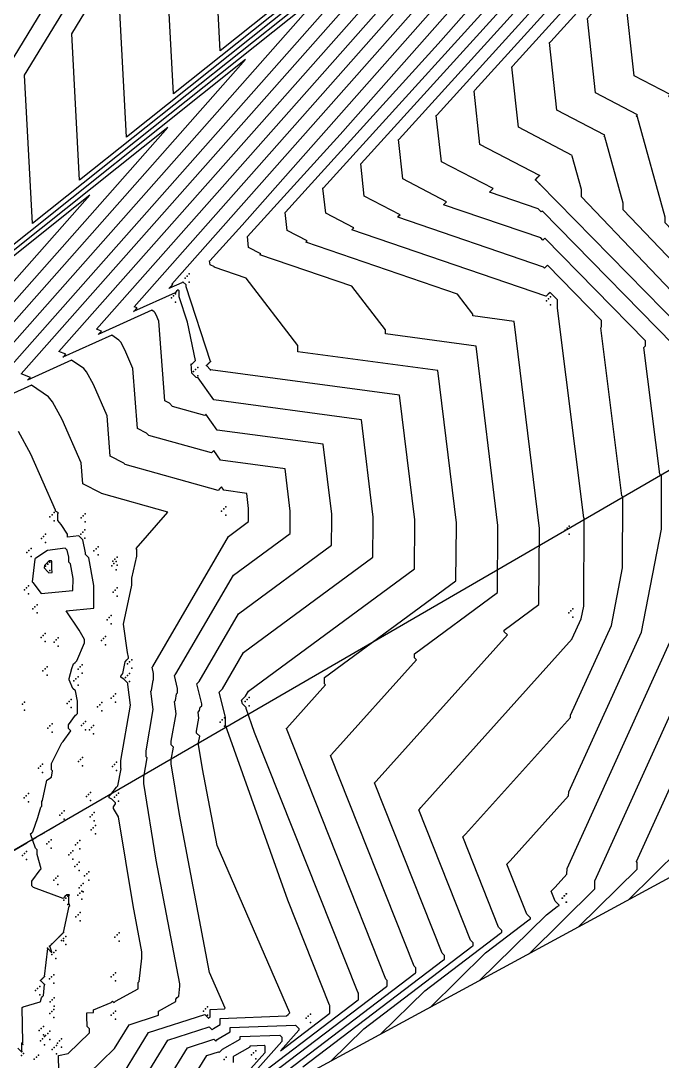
# Model space of a CAD drawing. Header units: metres. Extents: x 419582 to 423558, y 4805372 to 4807539.
# Drawn here: x 421704.3 to 421735.4, y 4806368 to 4806418.4 of the extents above; entities that cross this region are included whole.
import ezdxf

# ---------------------------------------------------------------- set-up
doc = ezdxf.new("R2010")
doc.units = ezdxf.units.M
doc.linetypes.add('PHANTOM', pattern=[2.5, 1.25, -0.25, 0.25, -0.25, 0.25, -0.25])
for name, color, linetype in [('C-TINN', 4, 'Continuous'), ('C-TINN-BNDY', 110, 'Continuous'), ('C-TOPO-MAJR', 9, 'Continuous'), ('C-TOPO-MINR', 8, 'Continuous'), ('LS', 7, 'Continuous')]:
    doc.layers.add(name, color=color, linetype=linetype)
doc.styles.get("Standard").update_dxf_attribs({"font": 'simplex.shx'})

# ---------------------------------------------------------------- blocks, each defined once
blk = doc.blocks.new('AN30 +0 +0')
at = {"linetype": 'PHANTOM', "flags": 128}
for points in [[(0, -11.382), (0, 11.382)], [(-11.382, 0), (11.382, 0)]]:
    blk.add_lwpolyline(points, dxfattribs=at)
at = {"flags": 128}
blk.add_lwpolyline([(-4.744, -4.744), (-4.744, 4.744), (4.744, 4.744), (4.744, -4.744)], close=True, dxfattribs=at)
at = {"layer": 'LS', "insert": (-3.273, -0.383), "char_height": 0.51577, "width": 9.13592, "attachment_point": 1}
blk.add_mtext('AN30\\PBase +0 Leg +0', dxfattribs=at)

msp = doc.modelspace()

# ---------------------------------------------------------------- linework, layer by layer
at = {"color": 31, "lineweight": 30, "true_color": 0xffbd7a, "elevation": 1718.013}
msp.add_lwpolyline([(423449.834, 4807399.592), (423130.593, 4807500.114), (421950.92, 4806612.998), (421795.045, 4806430.988), (421305.015, 4806147.038), (421305.015, 4806147.038), (420630.083, 4805770.97), (419765.157, 4805549.54), (419617.356, 4805580.088)], dxfattribs=at)
at = {"layer": 'C-TINN', "color": 4, "linetype": 'Continuous', "lineweight": -3}
for p in [(421729.28, 4806410.73, 1757), (421729.38, 4806410.83, 1757), (421729.48, 4806410.93, 1757), (421729.48, 4806410.53, 1757), (421712.5, 4806406.16, 1749.46), (421712.3, 4806405.96, 1749.46), (421712.4, 4806406.06, 1749.46), (421712.5, 4806405.76, 1749.46), (421711.74, 4806405.1, 1747.49), (421711.84, 4806405.2, 1747.49), (421711.64, 4806405, 1747.49), (421711.84, 4806404.8, 1747.49), (421729.81, 4806404.86, 1752.84), (421729.91, 4806404.96, 1752.84), (421730.01, 4806405.06, 1752.84), (421730.01, 4806404.66, 1752.84), (421712.91, 4806401.63, 1748.06), (421713.33, 4806401.72, 1749), (421713.43, 4806401.82, 1749), (421713.53, 4806401.92, 1749), (421712.71, 4806401.43, 1748.06), (421712.81, 4806401.53, 1748.06), (421712.91, 4806401.23, 1748.06), (421713.53, 4806401.52, 1749), (421705.85, 4806394.49, 1742.95), (421705.95, 4806394.59, 1742.95), (421707.46, 4806394.54, 1743.31), (421714.07, 4806394.67, 1744.45), (421714.17, 4806394.77, 1744.45), (421714.27, 4806394.87, 1744.45), (421705.75, 4806394.39, 1742.95), (421705.95, 4806394.19, 1742.95), (421707.26, 4806394.34, 1743.31), (421707.36, 4806394.44, 1743.31), (421707.46, 4806394.14, 1743.31), (421714.27, 4806394.47, 1744.45), (421705.54, 4806393.54, 1742.77), (421707.24, 4806393.55, 1743.14), (421707.34, 4806393.65, 1743.14), (421707.44, 4806393.75, 1743.14), (421730.72, 4806393.74, 1752.62), (421730.82, 4806393.84, 1752.62), (421730.92, 4806393.94, 1752.62), (421730.92, 4806393.54, 1752.62), (421705.34, 4806393.34, 1742.77), (421705.44, 4806393.44, 1742.77), (421705.54, 4806393.14, 1742.77), (421707.44, 4806393.35, 1743.14), (421704.63, 4806392.66, 1742.38), (421704.73, 4806392.76, 1742.38), (421704.83, 4806392.86, 1742.38), (421707.88, 4806392.74, 1743.5), (421707.98, 4806392.84, 1743.5), (421708.08, 4806392.94, 1743.5), (421708.08, 4806392.54, 1743.5), (421704.83, 4806392.46, 1742.38), (421705.54, 4806391.99, 1740.88), (421705.64, 4806392.09, 1740.88), (421705.74, 4806392.19, 1740.88), (421708.75, 4806392.02, 1743.98), (421708.8, 4806392.24, 1743.9), (421708.85, 4806392.12, 1743.98), (421708.9, 4806392.34, 1743.9), (421708.95, 4806392.22, 1743.98), (421709, 4806392.44, 1743.9), (421709, 4806392.04, 1743.9), (421705.74, 4806391.79, 1740.88), (421708.95, 4806391.82, 1743.98), (421704.61, 4806390.95, 1742.29), (421704.71, 4806391.05, 1742.29), (421704.51, 4806390.85, 1742.29), (421704.71, 4806390.65, 1742.29), (421708.81, 4806390.74, 1743.93), (421708.91, 4806390.84, 1743.93), (421709.01, 4806390.94, 1743.93), (421709.01, 4806390.54, 1743.93), (421705.02, 4806390.03, 1742.54), (421705.12, 4806390.13, 1742.54), (421704.92, 4806389.93, 1742.54), (421705.12, 4806389.73, 1742.54), (421708.62, 4806389.5, 1743.65), (421708.72, 4806389.6, 1743.65), (421730.89, 4806389.73, 1752.72), (421730.99, 4806389.83, 1752.72), (421731.09, 4806389.93, 1752.72), (421731.09, 4806389.53, 1752.72), (421708.52, 4806389.4, 1743.65), (421708.72, 4806389.2, 1743.65), (421705.32, 4806388.54, 1742.53), (421705.42, 4806388.64, 1742.53), (421705.52, 4806388.74, 1742.53), (421706.15, 4806388.52, 1742.51), (421708.34, 4806388.49, 1743.31), (421708.44, 4806388.59, 1743.31), (421705.52, 4806388.34, 1742.53), (421705.95, 4806388.32, 1742.51), (421706.05, 4806388.42, 1742.51), (421706.15, 4806388.12, 1742.51), (421708.24, 4806388.39, 1743.31), (421708.44, 4806388.19, 1743.31), (421709.71, 4806387.46, 1744.09), (421705.41, 4806386.92, 1742.45), (421705.51, 4806387.02, 1742.45), (421705.61, 4806387.12, 1742.45), (421707.11, 4806387.01, 1743.14), (421707.21, 4806387.11, 1743.14), (421707.31, 4806387.21, 1743.14), (421709.51, 4806387.26, 1744.09), (421709.61, 4806387.36, 1744.09), (421709.71, 4806387.06, 1744.09), (421705.61, 4806386.72, 1742.45), (421706.91, 4806386.43, 1743.12), (421707.01, 4806386.53, 1743.12), (421707.11, 4806386.63, 1743.12), (421707.31, 4806386.81, 1743.14), (421709.41, 4806386.6, 1744.1), (421709.51, 4806386.7, 1744.1), (421709.61, 4806386.8, 1744.1), (421707.11, 4806386.23, 1743.12), (421709.61, 4806386.4, 1744.1), (421704.52, 4806385.41, 1742.34), (421706.68, 4806385.44, 1742.82), (421706.78, 4806385.54, 1742.82), (421708.72, 4806385.6, 1743.34), (421708.82, 4806385.7, 1743.34), (421708.92, 4806385.8, 1743.34), (421708.92, 4806385.4, 1743.34), (421715.21, 4806385.43, 1749.16), (421715.31, 4806385.53, 1749.16), (421715.41, 4806385.63, 1749.16), (421704.42, 4806385.31, 1742.34), (421704.52, 4806385.01, 1742.34), (421706.58, 4806385.34, 1742.82), (421706.78, 4806385.14, 1742.82), (421708.06, 4806385.18, 1743.56), (421708.16, 4806385.28, 1743.56), (421708.26, 4806385.38, 1743.56), (421708.26, 4806384.98, 1743.56), (421715.41, 4806385.23, 1749.16), (421707.47, 4806384.47, 1743.24), (421714, 4806384.44, 1747.94), (421714.1, 4806384.54, 1747.94), (421714.2, 4806384.64, 1747.94), (421705.65, 4806384.15, 1742.69), (421705.75, 4806384.25, 1742.69), (421705.85, 4806384.35, 1742.69), (421705.85, 4806383.95, 1742.69), (421707.27, 4806384.27, 1743.24), (421707.37, 4806384.37, 1743.24), (421707.47, 4806384.07, 1743.24), (421707.66, 4806384.07, 1743.36), (421707.76, 4806384.17, 1743.36), (421707.86, 4806384.27, 1743.36), (421714.2, 4806384.24, 1747.94), (421707.86, 4806383.87, 1743.36), (421705.39, 4806382.4, 1742.82), (421707.13, 4806382.52, 1743.54), (421707.23, 4806382.62, 1743.54), (421707.33, 4806382.72, 1743.54), (421708.88, 4806382.39, 1743.83), (421708.98, 4806382.49, 1743.83), (421705.19, 4806382.2, 1742.82), (421705.29, 4806382.3, 1742.82), (421705.39, 4806382, 1742.82), (421707.33, 4806382.32, 1743.54), (421708.78, 4806382.29, 1743.83), (421708.98, 4806382.09, 1743.83), (421704.6, 4806380.87, 1742.53), (421704.7, 4806380.97, 1742.53), (421707.62, 4806380.93, 1743.71), (421707.72, 4806381.03, 1743.71), (421708.97, 4806380.9, 1744.08), (421709.07, 4806381, 1744.08), (421704.5, 4806380.77, 1742.53), (421704.7, 4806380.57, 1742.53), (421707.52, 4806380.83, 1743.71), (421707.72, 4806380.63, 1743.71), (421708.87, 4806380.8, 1744.08), (421709.07, 4806380.6, 1744.08), (421706.23, 4806379.93, 1743.71), (421706.33, 4806380.03, 1743.71), (421706.43, 4806380.13, 1743.71), (421707.79, 4806379.95, 1743.45), (421707.89, 4806380.05, 1743.45), (421706.43, 4806379.73, 1743.71), (421707.69, 4806379.85, 1743.45), (421707.89, 4806379.65, 1743.45), (421707.95, 4806379.42, 1743.72), (421707.75, 4806379.22, 1743.72), (421707.85, 4806379.32, 1743.72), (421707.95, 4806379.02, 1743.72), (421705.6, 4806378.53, 1743.66), (421705.7, 4806378.63, 1743.66), (421705.8, 4806378.73, 1743.66), (421706.99, 4806378.49, 1743.16), (421707.09, 4806378.59, 1743.16), (421707.19, 4806378.69, 1743.16), (421704.41, 4806377.97, 1742.49), (421704.51, 4806378.07, 1742.49), (421704.61, 4806378.17, 1742.49), (421705.8, 4806378.33, 1743.66), (421706.66, 4806378, 1743.63), (421706.76, 4806378.1, 1743.63), (421706.86, 4806378.2, 1743.63), (421707.19, 4806378.29, 1743.16), (421704.61, 4806377.77, 1742.49), (421706.86, 4806377.8, 1743.63), (421706.96, 4806377.44, 1743.42), (421707.06, 4806377.54, 1743.42), (421707.16, 4806377.64, 1743.42), (421706.03, 4806376.87, 1743.51), (421706.13, 4806376.97, 1743.51), (421707.16, 4806377.24, 1743.42), (421707.43, 4806376.98, 1743.57), (421707.53, 4806377.08, 1743.57), (421707.63, 4806377.18, 1743.57), (421705.93, 4806376.77, 1743.51), (421706.13, 4806376.57, 1743.51), (421707.16, 4806376.41, 1743.41), (421707.26, 4806376.51, 1743.41), (421707.36, 4806376.61, 1743.41), (421707.63, 4806376.78, 1743.57), (421706.52, 4806375.9, 1742.93), (421706.62, 4806376, 1742.93), (421707.1, 4806376.05, 1743.72), (421707.2, 4806376.15, 1743.72), (421707.3, 4806376.25, 1743.72), (421707.3, 4806375.85, 1743.72), (421707.36, 4806376.21, 1743.41), (421730.57, 4806375.91, 1756.25), (421730.59, 4806375.91, 1756.33), (421730.67, 4806376.01, 1756.25), (421730.69, 4806376.01, 1756.33), (421730.77, 4806376.11, 1756.25), (421730.79, 4806376.11, 1756.33), (421706.42, 4806375.8, 1742.93), (421706.62, 4806375.6, 1742.93), (421730.77, 4806375.71, 1756.25), (421730.79, 4806375.71, 1756.33), (421707.01, 4806375, 1743.38), (421707.11, 4806375.1, 1743.38), (421707.21, 4806375.2, 1743.38), (421707.21, 4806374.8, 1743.38), (421706.21, 4806374.04, 1743), (421706.31, 4806374.14, 1743), (421706.31, 4806373.85, 1743.42), (421706.41, 4806374.24, 1743), (421706.41, 4806373.95, 1743.42), (421706.41, 4806373.84, 1743), (421706.51, 4806374.05, 1743.42), (421708.9, 4806374.02, 1743.4), (421709, 4806374.12, 1743.4), (421709.1, 4806374.22, 1743.4), (421709.1, 4806373.82, 1743.4), (421705.63, 4806373.48, 1742.98), (421705.73, 4806373.58, 1742.98), (421705.83, 4806373.68, 1742.98), (421706.04, 4806373.37, 1743.55), (421706.51, 4806373.65, 1743.42), (421705.83, 4806373.28, 1742.98), (421705.84, 4806373.17, 1743.55), (421705.94, 4806373.27, 1743.55), (421706.04, 4806372.97, 1743.55), (421708.92, 4806372.29, 1743.4), (421705.29, 4806371.91, 1743), (421705.39, 4806372.01, 1743), (421705.49, 4806372.11, 1743), (421705.73, 4806371.99, 1743.37), (421705.83, 4806372.09, 1743.37), (421705.93, 4806372.19, 1743.37), (421705.93, 4806371.79, 1743.37), (421708.72, 4806372.09, 1743.4), (421708.82, 4806372.19, 1743.4), (421708.92, 4806371.89, 1743.4), (421705.05, 4806371.42, 1742.88), (421705.15, 4806371.52, 1742.88), (421705.25, 4806371.62, 1742.88), (421705.49, 4806371.71, 1743), (421705.25, 4806371.22, 1742.88), (421705.76, 4806370.87, 1743.34), (421705.86, 4806370.97, 1743.34), (421705.96, 4806371.07, 1743.34), (421705.74, 4806370.31, 1743.6), (421705.84, 4806370.41, 1743.6), (421705.94, 4806370.51, 1743.6), (421705.96, 4806370.67, 1743.34), (421708.82, 4806370.33, 1744.3), (421708.92, 4806370.43, 1744.3), (421713.19, 4806370.43, 1745.73), (421713.29, 4806370.53, 1745.73), (421713.39, 4806370.63, 1745.73), (421718.37, 4806370.28, 1747.32), (421705.94, 4806370.11, 1743.6), (421708.72, 4806370.23, 1744.3), (421708.92, 4806370.03, 1744.3), (421713.39, 4806370.23, 1745.73), (421718.17, 4806370.08, 1747.32), (421718.27, 4806370.18, 1747.32), (421718.37, 4806369.88, 1747.32), (421705.23, 4806369.48, 1743.45), (421705.33, 4806369.58, 1743.45), (421705.43, 4806369.68, 1743.45), (421705.43, 4806369.28, 1743.45), (421705.64, 4806369.35, 1743.47), (421705.74, 4806369.45, 1743.47), (421704.38, 4806368.87, 1742.97), (421705.29, 4806368.99, 1743.61), (421705.39, 4806369.09, 1743.61), (421705.49, 4806369.19, 1743.61), (421705.49, 4806368.79, 1743.61), (421705.54, 4806369.25, 1743.47), (421705.74, 4806369.05, 1743.47), (421706.06, 4806368.76, 1743.91), (421706.11, 4806368.88, 1743.68), (421706.21, 4806368.98, 1743.68), (421706.31, 4806369.08, 1743.68), (421704.37, 4806368.27, 1743.44), (421704.38, 4806368.47, 1742.97), (421704.47, 4806368.37, 1743.44), (421705.19, 4806368.3, 1743.29), (421705.86, 4806368.56, 1743.91), (421705.96, 4806368.66, 1743.91), (421706.06, 4806368.36, 1743.91), (421706.31, 4806368.68, 1743.68), (421715.52, 4806368.31, 1750.54), (421715.62, 4806368.41, 1750.54), (421715.72, 4806368.51, 1750.54), (421704.99, 4806368.1, 1743.29), (421705.09, 4806368.2, 1743.29), (421714.19, 4806368.09, 1749.78), (421714.29, 4806368.19, 1749.78), (421715.72, 4806368.11, 1750.54)]:
    msp.add_point(p, dxfattribs=at)
at = {"layer": 'C-TINN-BNDY', "color": 110, "linetype": 'Continuous', "lineweight": -3, "flags": 128}
msp.add_lwpolyline([(422724.87, 4807165.92), (422697.08, 4807146.67), (422577.28, 4807048.8), (422494.93, 4806993.73), (422433.35, 4806948.24), (422390.21, 4806913.55), (422303.24, 4806847.72), (422229.68, 4806793.83), (422213.19, 4806781.58), (422179.34, 4806755.48), (422143.63, 4806726.94), (422090.94, 4806686.36), (421935.65, 4806537.41), (421807.76, 4806419.27), (421798.23, 4806410.98), (421750.84, 4806385.06), (421712.43, 4806364.25), (421678.37, 4806344.94), (421648.74, 4806328.11), (421541.25, 4806258.62), (421434.62, 4806175.52), (421305.47, 4806115.01), (421187.67, 4806058.56)], dxfattribs=at)
at = {"layer": 'C-TOPO-MAJR', "color": 9, "linetype": 'Continuous', "lineweight": -3, "flags": 128}
for points, elevation in [([(421736.172, 4806377.113), (421738.314, 4806379.219), (421738.314, 4806379.469), (421738.239, 4806379.544), (421741.719, 4806387.208), (421743.431, 4806396.047), (421743.455, 4806396.071), (421743.479, 4806396.096), (421742.947, 4806400.602), (421742.947, 4806400.91), (421742.901, 4806400.956), (421735.568, 4806408.643), (421735.568, 4806408.917), (421734.227, 4806413.755), (421734.168, 4806413.815), (421734.198, 4806413.844), (421734.227, 4806413.874), (421732.19, 4806414.934), (421731.799, 4806418.55), (421731.827, 4806418.578), (421731.855, 4806418.606), (421762.589, 4806452.488)], 1760), ([(421714.646, 4806367.941), (421714.646, 4806368.225), (421714.675, 4806368.254), (421714.704, 4806368.283), (421715.458, 4806368.703), (421715.458, 4806368.748), (421716.131, 4806368.773), (421716.164, 4806368.74), (421716.164, 4806368.407), (421712.664, 4806364.472), (421722.064, 4806371.614), (421722.091, 4806371.63), (421722.091, 4806371.91), (421722.031, 4806371.97), (421717.206, 4806384.126), (421717.218, 4806384.138), (421717.23, 4806384.149), (421719.11, 4806386.245), (421719.063, 4806386.292), (421719.063, 4806386.597), (421725.424, 4806391.289), (421725.445, 4806393.974), (421725.445, 4806394.102), (421724.55, 4806401.478), (421717.77, 4806402.39), (421717.77, 4806402.686), (421715.266, 4806405.952), (421713.702, 4806406.487), (421713.709, 4806406.494), (421713.716, 4806406.502), (421713.509, 4806406.61), (421713.489, 4806406.795), (421713.49, 4806406.796), (421713.492, 4806406.798), (421715.066, 4806408.534), (421745.43, 4806442.877)], 1750), ([(421724.169, 4806370.61), (421726.864, 4806373.26), (421728.957, 4806374.849), (421729.034, 4806374.894), (421729.034, 4806374.95), (421728.862, 4806375.122), (421727.897, 4806377.553), (421727.98, 4806377.636), (421728.062, 4806377.718), (421730.883, 4806380.862), (421730.901, 4806381.054), (421734.419, 4806388.803), (421735.385, 4806393.791), (421735.385, 4806394.019), (421735.395, 4806396.148), (421735.395, 4806396.373), (421735.307, 4806396.46), (421734.537, 4806402.6), (421734.579, 4806402.641), (421734.62, 4806402.682), (421734.62, 4806402.917), (421729.735, 4806407.9), (421729.687, 4806407.852), (421729.639, 4806407.804), (421729.535, 4806407.908), (421724.829, 4806409.518), (421724.903, 4806409.591), (421724.976, 4806409.665), (421722.849, 4806410.772), (421722.644, 4806412.673), (421722.659, 4806412.687), (421722.673, 4806412.702), (421738.828, 4806430.511)], 1755), ([(421707.614, 4806367.381), (421708.88, 4806368.623), (421709.58, 4806369.769), (421711.01, 4806370.226), (421711.01, 4806370.43), (421711.852, 4806370.887), (421711.852, 4806371.013), (421711.921, 4806371.081), (421711.99, 4806371.15), (421712.046, 4806371.629), (421712.046, 4806371.755), (421710.897, 4806377.751), (421710.293, 4806381.468), (421710.293, 4806381.772), (421710.466, 4806382.702), (421710.409, 4806382.759), (421710.409, 4806383.045), (421710.753, 4806385.054), (421710.639, 4806385.941), (421710.662, 4806385.964), (421710.748, 4806386.464), (421710.771, 4806386.488), (421710.771, 4806386.793), (421710.697, 4806387.096), (421710.715, 4806387.114), (421710.733, 4806387.132), (421714.403, 4806393.438), (421715.375, 4806394.155), (421715.377, 4806394.421), (421715.377, 4806394.794), (421715.289, 4806395.525), (421714.181, 4806395.674), (421714.063, 4806395.839), (421713.978, 4806395.754), (421713.893, 4806395.669), (421709.399, 4806396.92), (421709.328, 4806396.991), (421708.662, 4806397.334), (421708.519, 4806399.291), (421707.856, 4806400.796), (421707.525, 4806401.41), (421707.384, 4806401.574), (421706.8, 4806401.979), (421704.664, 4806401.015), (421704.731, 4806401.082), (421704.798, 4806401.149), (421704.351, 4806401.312), (421726.555, 4806426.427), (421709.454, 4806412.796), (421709.081, 4806419.8)], 1745), ([(421695.214, 4806395.877), (421707.68, 4806409.976), (421698.08, 4806402.324)], 1740)]:
    msp.add_lwpolyline(points, dxfattribs=dict(at, elevation=elevation))
at = {"layer": 'C-TOPO-MINR', "color": 8, "linetype": 'Continuous', "lineweight": -3, "flags": 128}
for points, elevation in [([(421738.573, 4806378.414), (421740.364, 4806380.175), (421740.364, 4806380.384), (421740.268, 4806380.479), (421743.179, 4806386.89), (421744.611, 4806394.282), (421744.647, 4806394.318), (421744.684, 4806394.355), (421743.878, 4806401.172), (421743.878, 4806401.433), (421743.809, 4806401.502), (421737.597, 4806408.014), (421737.597, 4806408.247), (421735.81, 4806414.697), (421735.731, 4806414.776), (421735.77, 4806414.815), (421735.81, 4806414.855), (421734.058, 4806415.767), (421733.63, 4806419.726), (421733.661, 4806419.757), (421733.691, 4806419.787), (421767.341, 4806456.883)], 1761), ([(421718.009, 4806367.732), (421724.821, 4806372.908), (421724.869, 4806372.935), (421724.869, 4806373.126), (421724.764, 4806373.231), (421721.483, 4806381.497), (421721.523, 4806381.537), (421721.563, 4806381.577), (421727.919, 4806388.66), (421727.759, 4806388.82), (421727.759, 4806388.901), (421729.443, 4806390.143), (421729.472, 4806393.795), (421729.472, 4806393.826), (421728.254, 4806403.86), (421726.249, 4806404.129), (421726.249, 4806404.217), (421725.508, 4806405.183), (421718.153, 4806407.699), (421718.186, 4806407.733), (421718.22, 4806407.767), (421717.245, 4806408.275), (421717.151, 4806409.146), (421717.158, 4806409.153), (421717.164, 4806409.159), (421724.571, 4806417.324), (421752.98, 4806449.457)], 1752), ([(421733.772, 4806375.813), (421736.264, 4806378.263), (421736.264, 4806378.553), (421736.209, 4806378.608), (421740.259, 4806387.527), (421742.251, 4806397.813), (421742.263, 4806397.825), (421742.274, 4806397.836), (421742.015, 4806400.032), (421742.015, 4806400.387), (421741.993, 4806400.409), (421733.539, 4806409.272), (421733.539, 4806409.588), (421732.645, 4806412.814), (421732.605, 4806412.853), (421732.625, 4806412.873), (421732.645, 4806412.892), (421730.322, 4806414.102), (421729.968, 4806417.375), (421729.993, 4806417.4), (421730.019, 4806417.425), (421757.837, 4806448.093)], 1759), ([(421715.057, 4806365.89), (421723.443, 4806372.261), (421723.48, 4806372.283), (421723.48, 4806372.518), (421723.398, 4806372.6), (421719.344, 4806382.811), (421719.37, 4806382.837), (421719.396, 4806382.863), (421723.514, 4806387.452), (421723.411, 4806387.556), (421723.411, 4806387.749), (421727.433, 4806390.716), (421727.458, 4806393.885), (421727.458, 4806393.964), (421726.402, 4806402.669), (421722.009, 4806403.26), (421722.009, 4806403.451), (421720.387, 4806405.568), (421715.927, 4806407.093), (421715.948, 4806407.114), (421715.968, 4806407.134), (421715.377, 4806407.442), (421715.32, 4806407.97), (421715.324, 4806407.974), (421715.328, 4806407.979), (421719.819, 4806412.929), (421749.205, 4806446.167)], 1751), ([(421740.575, 4806400.397), (421731.509, 4806409.901), (421731.509, 4806410.259), (421731.062, 4806411.872), (421731.043, 4806411.892), (421731.053, 4806411.901), (421731.062, 4806411.911), (421728.454, 4806413.269), (421728.137, 4806416.199), (421728.16, 4806416.222), (421728.182, 4806416.245), (421753.085, 4806443.697)], 1758), ([(421712.936, 4806367.597), (421713.354, 4806368.28), (421713.917, 4806368.46), (421713.955, 4806368.421), (421714.036, 4806368.502), (421714.117, 4806368.583), (421714.974, 4806369.061), (421714.974, 4806369.189), (421716.892, 4806369.261), (421716.987, 4806369.165), (421716.987, 4806368.957), (421714.793, 4806366.49), (421720.686, 4806370.967), (421720.703, 4806370.977), (421720.703, 4806371.302), (421720.665, 4806371.339), (421715.667, 4806383.93), (421715.251, 4806385.1), (421715.251, 4806385.153), (421715.078, 4806385.326), (421715.036, 4806385.494), (421715.133, 4806385.591), (421715.23, 4806385.688), (421715.371, 4806385.93), (421723.414, 4806391.862), (421723.431, 4806394.063), (421723.431, 4806394.241), (421722.698, 4806400.288), (421713.53, 4806401.52), (421713.33, 4806401.72), (421713.43, 4806401.82), (421713.53, 4806401.92), (421712.346, 4806405.536), (421712.346, 4806405.629), (421712.193, 4806405.783), (421712.169, 4806405.759), (421712.146, 4806405.736), (421711.512, 4806405.45), (421711.609, 4806405.547), (421711.706, 4806405.643), (421711.659, 4806405.66), (421741.655, 4806439.587)], 1749), ([(421738.889, 4806400.932), (421729.48, 4806410.53), (421729.28, 4806410.73), (421729.38, 4806410.83), (421729.48, 4806410.93), (421726.586, 4806412.437), (421726.306, 4806415.024), (421726.326, 4806415.044), (421726.346, 4806415.064), (421748.332, 4806439.302)], 1757), ([(421711.457, 4806367.093), (421712.411, 4806368.653), (421713.694, 4806369.062), (421713.782, 4806368.974), (421713.838, 4806369.031), (421713.894, 4806369.087), (421714.49, 4806369.418), (421714.49, 4806369.63), (421717.653, 4806369.748), (421717.81, 4806369.591), (421717.81, 4806369.506), (421716.922, 4806368.508), (421719.307, 4806370.32), (421719.314, 4806370.324), (421719.314, 4806370.693), (421719.299, 4806370.709), (421717.276, 4806375.805), (421714.26, 4806384.289), (421714.26, 4806384.669), (421714.25, 4806384.679), (421713.952, 4806385.894), (421714.029, 4806385.972), (421714.106, 4806386.049), (421715.129, 4806387.807), (421721.404, 4806392.435), (421721.418, 4806394.153), (421721.418, 4806394.379), (421720.845, 4806399.097), (421713.693, 4806400.058), (421712.933, 4806401.124), (421712.931, 4806401.123), (421712.929, 4806401.121), (421712.841, 4806401.145), (421712.644, 4806401.343), (421712.631, 4806401.35), (421712.597, 4806401.806), (421712.618, 4806401.785), (421712.708, 4806401.874), (421712.797, 4806401.964), (421712.411, 4806403.827), (421712.011, 4806405.049), (421712.011, 4806405.345), (421711.959, 4806405.397), (421711.885, 4806405.323), (421711.811, 4806405.249), (421709.8, 4806404.341), (421709.89, 4806404.43), (421709.979, 4806404.52), (421709.832, 4806404.573), (421737.88, 4806436.297)], 1748), ([(421736.755, 4806401.924), (421729.607, 4806409.215), (421729.583, 4806409.191), (421729.559, 4806409.167), (421729.407, 4806409.319), (421727.055, 4806410.124), (421727.141, 4806410.211), (421727.228, 4806410.297), (421724.718, 4806411.604), (421724.475, 4806413.848), (421724.492, 4806413.866), (421724.51, 4806413.883), (421743.58, 4806434.906)], 1756), ([(421709.978, 4806366.588), (421711.467, 4806369.025), (421713.472, 4806369.665), (421713.61, 4806369.528), (421713.641, 4806369.559), (421713.672, 4806369.59), (421714.005, 4806369.776), (421714.005, 4806370.07), (421717.208, 4806370.191), (421717.288, 4806370.271), (421717.368, 4806370.35), (421713.855, 4806378.451), (421713.144, 4806382.165), (421712.951, 4806383.354), (421712.951, 4806383.451), (421713.006, 4806383.748), (421712.852, 4806383.903), (421712.852, 4806383.994), (421712.962, 4806384.636), (421712.925, 4806384.92), (421713.001, 4806384.995), (421713.028, 4806385.155), (421713.104, 4806385.231), (421713.104, 4806385.329), (421712.867, 4806386.295), (421712.924, 4806386.352), (421712.982, 4806386.41), (421714.887, 4806389.684), (421719.395, 4806393.008), (421719.404, 4806394.242), (421719.404, 4806394.517), (421718.993, 4806397.906), (421713.855, 4806398.597), (421713.309, 4806399.363), (421713.28, 4806399.333), (421713.251, 4806399.304), (421711.694, 4806399.737), (421711.538, 4806399.892), (421711.308, 4806400.011), (421711.026, 4806403.876), (421710.895, 4806404.173), (421710.83, 4806404.294), (421710.803, 4806404.326), (421710.688, 4806404.405), (421708.088, 4806403.232), (421708.17, 4806403.314), (421708.252, 4806403.396), (421708.005, 4806403.486), (421734.105, 4806433.007), (421714.004, 4806416.985), (421713.64, 4806423.807)], 1747), ([(421708.822, 4806366.612), (421710.524, 4806369.397), (421713.25, 4806370.267), (421713.437, 4806370.081), (421713.443, 4806370.087), (421713.45, 4806370.094), (421713.521, 4806370.133), (421713.521, 4806370.511), (421714.202, 4806370.537), (421714.219, 4806370.554), (421714.236, 4806370.571), (421713.489, 4806372.293), (421712.021, 4806379.958), (421711.622, 4806382.411), (421711.622, 4806382.612), (421711.736, 4806383.225), (421711.63, 4806383.331), (421711.63, 4806383.52), (421711.858, 4806384.845), (421711.782, 4806385.43), (421711.832, 4806385.48), (421711.888, 4806385.81), (421711.938, 4806385.859), (421711.938, 4806386.061), (421711.782, 4806386.695), (421711.82, 4806386.733), (421711.857, 4806386.771), (421714.645, 4806391.561), (421717.385, 4806393.582), (421717.391, 4806394.332), (421717.391, 4806394.656), (421717.141, 4806396.716), (421714.018, 4806397.135), (421713.686, 4806397.601), (421713.629, 4806397.544), (421713.572, 4806397.487), (421710.546, 4806398.329), (421710.433, 4806398.442), (421709.985, 4806398.673), (421709.773, 4806401.584), (421709.376, 4806402.485), (421709.178, 4806402.852), (421709.093, 4806402.95), (421708.744, 4806403.192), (421706.376, 4806402.123), (421706.451, 4806402.198), (421706.525, 4806402.273), (421706.178, 4806402.399), (421730.33, 4806429.717), (421711.729, 4806414.891), (421711.361, 4806421.804)], 1746), ([(421702.523, 4806400.225), (421722.78, 4806423.137), (421707.179, 4806410.702), (421706.801, 4806417.797), (421713.078, 4806428.111)], 1744), ([(421721.768, 4806369.309), (421723.912, 4806371.417), (421727.578, 4806374.202), (421727.646, 4806374.241), (421727.646, 4806374.342), (421727.496, 4806374.491), (421725.759, 4806378.868), (421725.827, 4806378.936), (421725.896, 4806379.004), (421730.974, 4806384.664), (421730.984, 4806384.772), (421732.959, 4806389.122), (421733.501, 4806391.922), (421733.501, 4806392.226), (421733.515, 4806395.052), (421733.515, 4806395.35), (421733.464, 4806395.401), (421732.441, 4806403.553), (421732.464, 4806403.576), (421732.486, 4806403.598), (421732.486, 4806403.909), (421729.862, 4806406.585), (421729.79, 4806406.513), (421729.718, 4806406.441), (421729.662, 4806406.497), (421722.604, 4806408.912), (421722.664, 4806408.972), (421722.724, 4806409.032), (421720.981, 4806409.939), (421720.813, 4806411.497), (421720.825, 4806411.509), (421720.837, 4806411.521), (421734.075, 4806426.115)], 1754), ([(421700.696, 4806399.138), (421719.005, 4806419.847), (421704.904, 4806408.607), (421704.521, 4806415.794), (421710.533, 4806425.673)], 1743), ([(421702.241, 4806413.791), (421707.989, 4806423.234)], 1742), ([(421719.368, 4806368.009), (421720.961, 4806369.575), (421726.2, 4806373.555), (421726.257, 4806373.588), (421726.257, 4806373.734), (421726.13, 4806373.861), (421723.621, 4806380.182), (421723.675, 4806380.236), (421723.729, 4806380.291), (421731.065, 4806388.466), (421731.067, 4806388.489), (421731.499, 4806389.441), (421731.617, 4806390.053), (421731.617, 4806390.432), (421731.635, 4806393.956), (421731.635, 4806394.328), (421731.621, 4806394.342), (421730.345, 4806404.507), (421730.348, 4806404.51), (421730.351, 4806404.514), (421730.351, 4806404.901), (421729.99, 4806405.27), (421729.893, 4806405.174), (421729.797, 4806405.078), (421729.79, 4806405.086), (421720.378, 4806408.306), (421720.425, 4806408.353), (421720.472, 4806408.399), (421719.113, 4806409.107), (421718.982, 4806410.322), (421718.991, 4806410.331), (421719.001, 4806410.34), (421729.323, 4806421.72)], 1753), ([(421698.869, 4806398.051), (421715.23, 4806416.557), (421702.629, 4806406.513)], 1742), ([(421697.042, 4806396.964), (421711.455, 4806413.267), (421700.354, 4806404.419)], 1741), ([(421706.218, 4806366.069), (421706.16, 4806368.267), (421706.164, 4806368.271), (421706.168, 4806368.275), (421706.626, 4806368.365), (421707.657, 4806369.377), (421707.657, 4806369.57), (421707.554, 4806369.674), (421707.529, 4806370.179), (421707.529, 4806370.35), (421707.857, 4806370.368), (421707.857, 4806370.493), (421708.72, 4806370.85), (421708.787, 4806370.917), (421708.853, 4806370.85), (421708.92, 4806370.917), (421710.02, 4806371.514), (421710.02, 4806371.811), (421710.045, 4806371.837), (421710.071, 4806371.863), (421710.205, 4806372.999), (421710.205, 4806373.296), (421709.774, 4806375.544), (421709.074, 4806379.849), (421708.821, 4806380.249), (421708.821, 4806380.338), (421708.92, 4806380.479), (421708.92, 4806380.53), (421708.746, 4806380.705), (421708.621, 4806380.763), (421708.621, 4806380.85), (421708.7, 4806380.928), (421708.973, 4806381.281), (421709.041, 4806381.349), (421709.196, 4806382.179), (421709.188, 4806382.187), (421709.188, 4806382.571), (421709.649, 4806385.262), (421709.519, 4806386.268), (421709.519, 4806386.321), (421709.346, 4806386.495), (421709.191, 4806386.622), (421709.191, 4806386.664), (421709.287, 4806386.801), (421709.387, 4806387.367), (421709.475, 4806387.456), (421709.563, 4806387.544), (421709.563, 4806387.59), (421709.508, 4806387.816), (421709.316, 4806389.192), (421709.718, 4806391.069), (421709.718, 4806391.415), (421709.958, 4806392.482), (421709.958, 4806392.809), (421709.922, 4806392.845), (421711.461, 4806394.619), (421708.252, 4806395.512), (421708.223, 4806395.541), (421707.339, 4806395.995), (421707.266, 4806396.998), (421706.336, 4806399.108), (421705.872, 4806399.968), (421705.675, 4806400.198), (421704.857, 4806400.766), (421702.951, 4806399.906)], 1744), ([(421704.186, 4806368.638), (421704.373, 4806368.451), (421704.379, 4806368.457), (421704.386, 4806368.464), (421704.386, 4806368.838), (421704.456, 4806368.817), (421704.423, 4806368.876), (421704.433, 4806368.908), (421704.402, 4806370.602), (421704.442, 4806370.642), (421705.267, 4806370.875), (421705.288, 4806370.896), (421705.332, 4806371.068), (421705.383, 4806371.129), (421705.409, 4806371.155), (421705.435, 4806371.181), (421705.49, 4806371.71), (421705.29, 4806371.91), (421705.39, 4806372.01), (421705.49, 4806372.11), (421705.637, 4806373.469), (421705.83, 4806373.276), (421705.834, 4806373.28), (421705.837, 4806373.283), (421705.741, 4806373.573), (421705.837, 4806373.669), (421705.852, 4806373.688), (421706.21, 4806374.04), (421706.31, 4806374.14), (421706.41, 4806374.24), (421706.681, 4806375.507), (421706.696, 4806375.522), (421706.712, 4806375.538), (421706.68, 4806375.622), (421706.663, 4806375.64), (421706.663, 4806376.004), (421706.699, 4806376.06), (421706.561, 4806376.069), (421706.473, 4806375.981), (421706.385, 4806375.893), (421704.956, 4806376.416), (421704.874, 4806376.497), (421704.874, 4806376.734), (421705.27, 4806377.27), (421705.32, 4806377.32), (421705.129, 4806378.014), (421705.129, 4806378.24), (421705.042, 4806378.327), (421704.808, 4806379.017), (421704.862, 4806379.072), (421704.917, 4806379.126), (421705.158, 4806379.805), (421705.309, 4806380.315), (421705.349, 4806380.355), (421705.349, 4806380.596), (421705.389, 4806380.635), (421705.6, 4806381.622), (421705.821, 4806381.763), (421705.875, 4806382.08), (421705.825, 4806382.13), (421705.825, 4806382.43), (421706.317, 4806383.428), (421706.353, 4806383.465), (421706.39, 4806383.501), (421706.763, 4806384.018), (421706.65, 4806384.13), (421706.65, 4806384.305), (421706.99, 4806384.767), (421707.033, 4806384.81), (421707.076, 4806384.853), (421707.091, 4806385.15), (421707.091, 4806385.452), (421706.978, 4806385.954), (421706.858, 4806386.074), (421706.677, 4806386.482), (421706.677, 4806386.554), (421706.806, 4806387.032), (421706.897, 4806387.257), (421706.974, 4806387.334), (421707.052, 4806387.412), (421707.43, 4806388.285), (421707.43, 4806388.44), (421707.169, 4806388.898), (421706.529, 4806389.827), (421707.868, 4806389.961), (421707.874, 4806391.06), (421707.633, 4806392.397), (421707.472, 4806392.559), (421707.472, 4806392.635), (421707.335, 4806393.278), (421707.147, 4806393.466), (421706.597, 4806393.395), (421706.597, 4806393.546), (421706.289, 4806394.022), (421706.132, 4806394.211), (421706.132, 4806394.555), (421706.146, 4806394.569), (421706.16, 4806394.583), (421706.016, 4806394.657), (421706.013, 4806394.705), (421704.816, 4806397.42), (421704.22, 4806398.527)], 1743), ([(421726.57, 4806371.911), (421729.816, 4806375.102), (421730.335, 4806375.496), (421730.423, 4806375.547), (421730.423, 4806375.558), (421730.228, 4806375.752), (421730.035, 4806376.239), (421730.132, 4806376.335), (421730.228, 4806376.432), (421730.793, 4806377.06), (421730.817, 4806377.337), (421735.879, 4806388.484)], 1756), ([(421728.97, 4806373.211), (421732.164, 4806376.351), (421732.164, 4806376.723), (421732.15, 4806376.737), (421737.339, 4806388.165)], 1757), ([(421731.371, 4806374.512), (421734.214, 4806377.307), (421734.214, 4806377.638), (421734.18, 4806377.672), (421738.799, 4806387.846)], 1758)]:
    msp.add_lwpolyline(points, dxfattribs=dict(at, elevation=elevation))
for points, elevation in [([(421706.655, 4806392.425), (421706.582, 4806392.765), (421706.483, 4806392.864), (421705.621, 4806392.753), (421705.061, 4806392.392), (421705.035, 4806392.366), (421705.01, 4806392.341), (421704.881, 4806391.243), (421704.922, 4806391.202), (421705.322, 4806390.67), (421706.864, 4806390.824), (421706.867, 4806391.404), (421706.74, 4806392.111), (421706.655, 4806392.196), (421706.655, 4806392.425)], 1742), ([(421705.838, 4806392.215), (421705.83, 4806392.252), (421705.82, 4806392.262), (421705.727, 4806392.25), (421705.667, 4806392.212), (421705.575, 4806392.12), (421705.483, 4806392.028), (421705.469, 4806391.91), (421705.652, 4806391.727), (421705.695, 4806391.67), (421705.86, 4806391.686), (421705.861, 4806391.749), (421705.847, 4806391.824), (421705.838, 4806391.834), (421705.838, 4806392.215)], 1741)]:
    msp.add_lwpolyline(points, close=True, dxfattribs=dict(at, elevation=elevation))

# ---------------------------------------------------------------- block references
at = {"rotation": 30.09033251}
msp.add_blockref('AN30 +0 +0', (421696.095, 4806373.642, 1783.967), dxfattribs=at)

doc.saveas('drawing.dxf')
